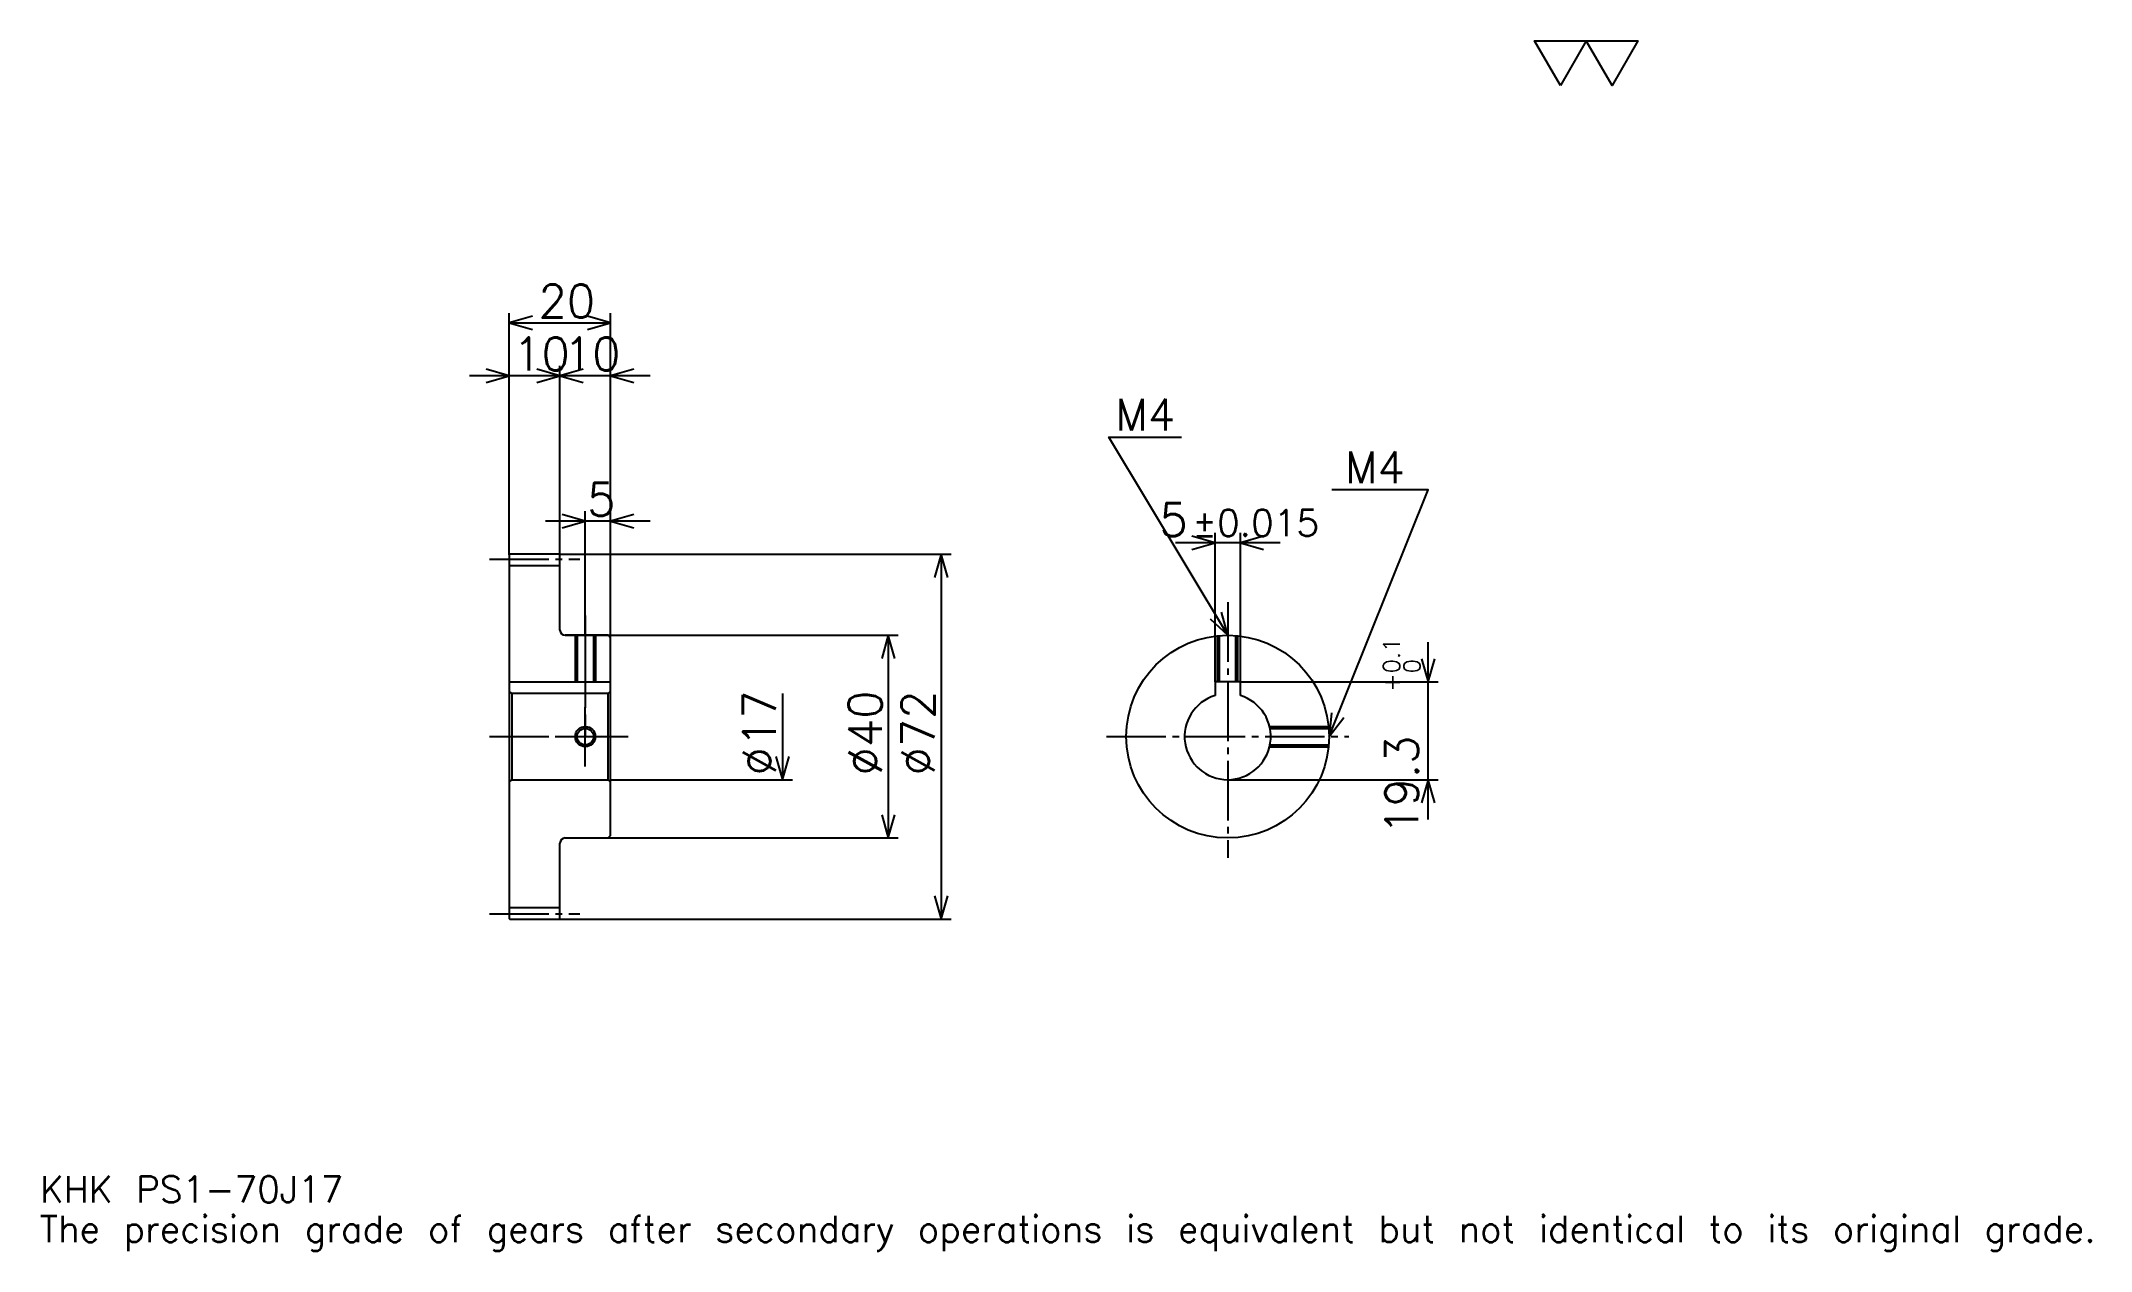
# Model space of a CAD drawing. Extents: x 13 to 418, y 5 to 244.
import ezdxf

# ---------------------------------------------------------------- set-up
doc = ezdxf.new("R2010")
doc.units = 0
doc.linetypes.add('DASHDOT', pattern=[15.652174, 11.73913, -1.304348, 1.304348, -1.304348])
doc.layers.get('0').update_dxf_attribs({"linetype": 'CONTINUOUS'})
doc.layers.add('DASHDOT', color=6, linetype='DASHDOT')
doc.styles.add('KANJI', font='TXT', dxfattribs={"bigfont": 'BIGFONT'})

msp = doc.modelspace()

# ---------------------------------------------------------------- linework, layer by layer
at = {"color": 5}
for p, q in [((105.652168, 142.304352), (105.652168, 189.91304)), ((105.652168, 187.956512), (125.652168, 187.956512)), ((125.652168, 142.304352), (125.652168, 189.91304)), ((115.652168, 142.304352), (115.652168, 179.478256)), ((123.478256, 177.521729), (97.82608, 177.521729)), ((133.478256, 177.521729), (107.82608, 177.521729)), ((120.652168, 142.304352), (120.652168, 150.782608)), ((133.478256, 148.82608), (112.82608, 148.82608)), ((244.891296, 117.104347), (244.891296, 146.521729)), ((249.891296, 117.104347), (249.891296, 146.521729)), ((105.652168, 142.204346), (105.652168, 142.304352)), ((115.55217, 142.304352), (125.652168, 142.304352)), ((115.652168, 142.204346), (115.652168, 142.304352)), ((120.652168, 126.304344), (120.652168, 142.304352)), ((120.652168, 126.304344), (120.652168, 142.304352)), ((125.652168, 142.304352), (192.82608, 142.304352)), ((125.652168, 125.804344), (125.652168, 142.304352)), ((190.869568, 142.304352), (190.869568, 70.304344)), ((257.717377, 144.565216), (237.065216, 144.565216)), ((116.652168, 126.304344), (125.652168, 126.304344)), ((125.652168, 126.304344), (182.391296, 126.304344)), ((180.434784, 126.304344), (180.434784, 86.304344)), ((286.956512, 89.978256), (286.956512, 124.930435)), ((159.565216, 114.804344), (159.565216, 97.804344)), ((249.891296, 117.104347), (288.913055, 117.104347)), ((125.652168, 97.804344), (161.521729, 97.804344)), ((247.391296, 97.804344), (288.913055, 97.804344)), ((116.652168, 86.304344), (125.652168, 86.304344)), ((125.652168, 86.304344), (182.391296, 86.304344)), ((115.55217, 70.304344), (125.652168, 70.304344)), ((125.652168, 70.304344), (192.82608, 70.304344))]:
    msp.add_line(p, q, dxfattribs=at)
at = {"color": 4}
for p, q in [((105.652168, 140.054352), (115.652168, 140.054352)), ((105.652168, 117.104347), (125.652168, 117.104347)), ((106.152168, 114.804344), (106.152168, 97.804344)), ((125.152168, 114.804344), (125.652168, 115.304344)), ((125.152168, 97.804344), (125.652168, 97.304344)), ((105.652168, 72.554344), (115.652168, 72.554344))]:
    msp.add_line(p, q, dxfattribs=at)
at = {"color": 7}
msp.add_lwpolyline([(313.043488, 234.782608), (307.956543, 243.600006), (328.304352, 243.600006), (323.217407, 234.782608), (318.130432, 243.600006), (313.043488, 234.782608)], dxfattribs=at)
at = {"color": 5}
for points in [[(110.217384, 189.260864), (105.652168, 187.956512), (110.217384, 186.652176)], [(121.086952, 186.652176), (125.652168, 187.956512), (121.086952, 189.260864)], [(101.086952, 176.217392), (105.652168, 177.521729), (101.086952, 178.82608)], [(111.086952, 176.217392), (115.652168, 177.521729), (111.086952, 178.82608)], [(120.217384, 178.82608), (115.652168, 177.521729), (120.217384, 176.217392)], [(130.217392, 178.82608), (125.652168, 177.521729), (130.217392, 176.217392)], [(247.391296, 126.304344), (223.91304, 165.434784), (238.260864, 165.434784)], [(267.391296, 106.304344), (286.956512, 155), (267.913055, 155)], [(116.086952, 147.521729), (120.652168, 148.82608), (116.086952, 150.130432)], [(130.217392, 150.130432), (125.652168, 148.82608), (130.217392, 147.521729)], [(240.32608, 143.260864), (244.891296, 144.565216), (240.32608, 145.869568)], [(254.456512, 145.869568), (249.891296, 144.565216), (254.456512, 143.260864)], [(192.173904, 137.73912), (190.869568, 142.304352), (189.565216, 137.73912)], [(243.924042, 129.547913), (247.391296, 126.304344), (246.16098, 130.890076)], [(181.73912, 121.739128), (180.434784, 126.304344), (179.130432, 121.739128)], [(285.652161, 121.669563), (286.956512, 117.104347), (288.260864, 121.669563)], [(267.882996, 111.026711), (267.391296, 106.304344), (270.303619, 110.054146)], [(158.260864, 102.36956), (159.565216, 97.804344), (160.869568, 102.36956)], [(288.260864, 93.239128), (286.956512, 97.804344), (285.652161, 93.239128)], [(179.130432, 90.86956), (180.434784, 86.304344), (181.73912, 90.86956)], [(189.565216, 74.86956), (190.869568, 70.304344), (192.173904, 74.86956)]]:
    msp.add_lwpolyline(points, dxfattribs=at)
at = {"color": 4}
for points in [[(115.652168, 127.304344), (115.652168, 142.204346), (115.55217, 142.304352), (105.752167, 142.304352), (105.652168, 142.204346), (105.652168, 97.304344)], [(116.652168, 86.304344), (125.152168, 86.304344), (125.652168, 86.804344), (125.652168, 125.804344), (125.152168, 126.304344), (116.652168, 126.304344)], [(118.652168, 126.304344), (118.652168, 117.104347)], [(119.032166, 126.304344), (119.032166, 117.104347)], [(122.272171, 126.304344), (122.272171, 117.104347)], [(122.652168, 126.304344), (122.652168, 117.104347)], [(245.391296, 117.104347), (245.391296, 126.204094)], [(245.771301, 117.104347), (245.771301, 126.238625)], [(249.011292, 117.104347), (249.011292, 126.238625)], [(249.391296, 117.104347), (249.391296, 126.204094)], [(105.652168, 97.304344), (106.152168, 97.804344), (125.152168, 97.804344), (125.152168, 114.804344), (106.152168, 114.804344), (105.652168, 115.304344)], [(249.891296, 114.428383), (249.891296, 117.104347), (244.891296, 117.104347), (244.891296, 114.428383)], [(255.652649, 108.304344), (267.291046, 108.304344)], [(255.735504, 107.924347), (267.325592, 107.924347)], [(255.652649, 104.304344), (267.291046, 104.304344)], [(255.735504, 104.684341), (267.325592, 104.684341)], [(105.652168, 97.304344), (105.652168, 70.404343), (105.752167, 70.304344), (115.55217, 70.304344), (115.652168, 70.404343), (115.652168, 85.304344)]]:
    msp.add_lwpolyline(points, dxfattribs=at)
for centre, radius in [((247.391296, 106.304344), 20), ((120.652168, 106.304344), 1.62)]:
    msp.add_circle(centre, radius, dxfattribs=at)
at = {"color": 7}
msp.add_circle((120.652168, 106.304344), 2, dxfattribs=at)
at = {"color": 4}
for centre, radius, start, end in [((116.652168, 127.304344), 1, 180, 270), ((247.391296, 106.304344), 8.5, 107.10463483, 72.89536517), ((116.652168, 85.304344), 1, 90, 180)]:
    msp.add_arc(centre, radius, start, end, dxfattribs=at)
at = {"layer": 'DASHDOT', "color": 7}
for p, q in [((101.739128, 141.304352), (119.565208, 141.304352)), ((247.391296, 132.82608), (247.391296, 82.391296)), ((120.652168, 126.304344), (120.652168, 106.304344)), ((101.739128, 106.304344), (129.565216, 106.304344)), ((223.478256, 106.304344), (271.304352, 106.304344)), ((101.739128, 71.304344), (119.565208, 71.304344))]:
    msp.add_line(p, q, dxfattribs=at)
for points in [[(120.652168, 130.217392), (120.652168, 113.191299)], [(120.652168, 100.391304), (120.652168, 112.217384)], [(114.73912, 106.304344), (126.565216, 106.304344)]]:
    msp.add_lwpolyline(points, dxfattribs=at)

# ---------------------------------------------------------------- texts
at = {"color": 7, "style": 'KANJI'}
for s, height, p in [('20', 6.521739, (111.41304, 189)), ('10', 6.521739, (106.41304, 178.565216)), ('10', 6.521739, (116.41304, 178.565216)), ('M4', 6.26087, (225.217377, 166.739136)), ('M4', 6.26087, (270.521729, 156.304352)), ('5', 6.521739, (121.0326, 149.869568)), ('5', 6.521739, (233.929138, 145.869568)), ('%%p0.015', 5.217391, (240.384857, 145.869568)), ('KHK PS1-70J17', 5.217391, (13.043478, 14.347826)), ('The precision grade of gears after secondary operations is equivalent but not identical to its original grade.', 5.217391, (13.043478, 6.521739))]:
    msp.add_text(s, height=height, dxfattribs=at).set_placement(p)
for s, height, p in [('0.1', 3.26087, (281.347839, 118.809372)), ('+', 3.26087, (281.347839, 115.157196)), ('0', 3.26087, (285.391296, 118.809372)), ('%%c17', 6.521739, (158.260864, 98.641296)), ('%%c40', 6.521739, (179.130432, 98.641296)), ('%%c72', 6.521739, (189.565216, 98.641296)), ('19.3', 6.521739, (285, 86.928528))]:
    msp.add_text(s, height=height, rotation=90, dxfattribs=at).set_placement(p)

doc.saveas('drawing.dxf')
